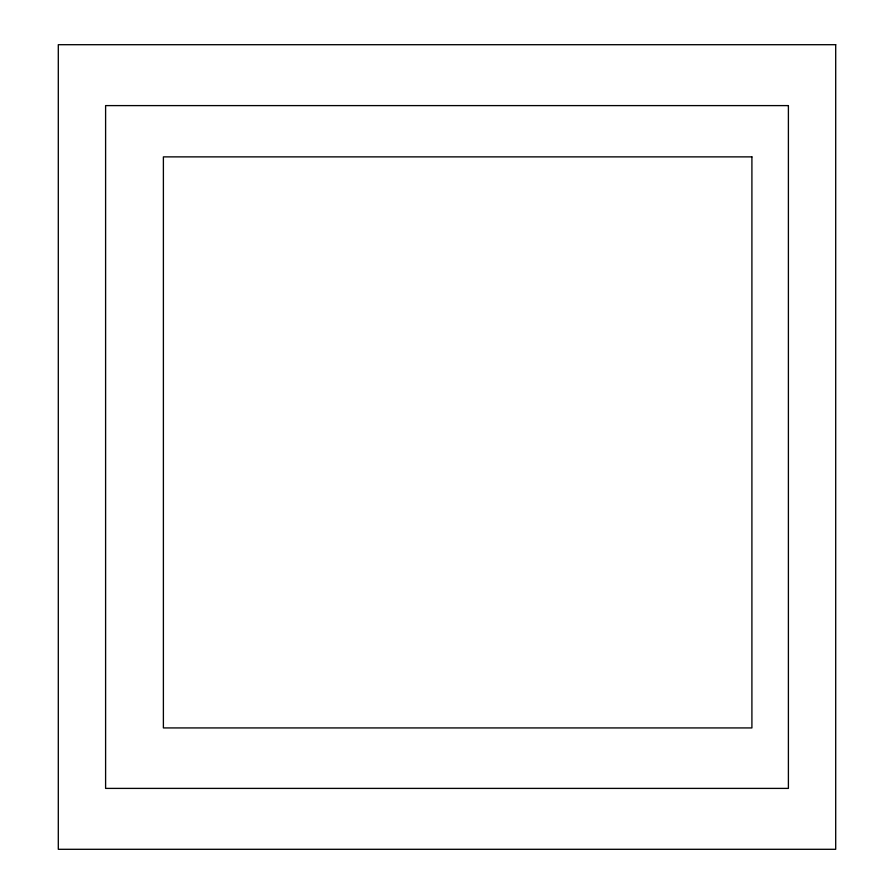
<?xml version="1.0" encoding="UTF-8"?>
<svg xmlns="http://www.w3.org/2000/svg" width="894" height="894" viewBox="0 0 894 894"><rect width="100%" height="100%" fill="white"/><g stroke="black" fill="none" stroke-linecap="round" stroke-linejoin="round"><path stroke-width="1.34" d="M835.7 44.7L58.3 44.7L58.3 849.3L835.7 849.3L835.7 44.7M788.396 105.604L105.604 105.604L105.604 788.396L788.396 788.396L788.396 105.604M751.91 156.875L163.39 156.875L163.39 727.928L751.91 727.928L751.91 156.875"/></g></svg>
